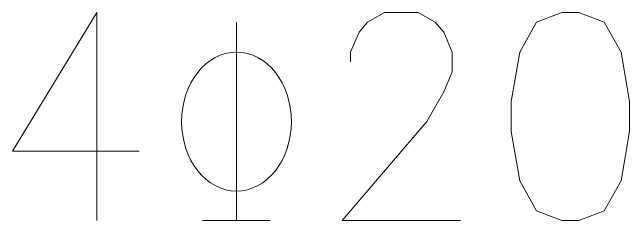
# Model space of a CAD drawing. Header units: millimetres. Extents: x 0 to 586, y 0 to 414.
# Drawn here: x 242.95 to 250.24, y 105.96 to 108.42 of the extents above; entities that cross this region are included whole.
import ezdxf

# ---------------------------------------------------------------- set-up
doc = ezdxf.new("R2010")
doc.units = ezdxf.units.MM

msp = doc.modelspace()

# ---------------------------------------------------------------- linework, layer by layer
at = {"color": 0, "lineweight": 0}
for points in [[(243.945833, 108.422722), (242.947472, 106.782306), (244.446778, 106.782306)], [(243.945833, 108.422722), (243.945833, 105.960333)], [(246.944444, 107.837111), (246.944444, 107.953528), (247.04675, 108.189889), (247.145528, 108.306306), (247.346611, 108.422722), (247.74525, 108.422722), (247.942806, 108.306306), (248.045111, 108.189889), (248.143889, 107.953528), (248.143889, 107.720694), (248.045111, 107.484333), (247.844028, 107.131556), (246.845667, 105.960333), (248.242667, 105.960333)], [(245.596833, 108.306306), (245.596833, 105.960333)], [(245.194667, 105.960333), (245.995472, 105.960333)]]:
    msp.add_lwpolyline(points, dxfattribs=at)
msp.add_lwpolyline([(249.442111, 108.422722), (249.14225, 108.306306), (248.944694, 107.953528), (248.842389, 107.367917), (248.842389, 107.015139), (248.944694, 106.429528), (249.14225, 106.07675), (249.442111, 105.960333), (249.643194, 105.960333), (249.943056, 106.07675), (250.144139, 106.429528), (250.242917, 107.015139), (250.242917, 107.367917), (250.144139, 107.953528), (249.943056, 108.306306), (249.643194, 108.422722)], close=True, dxfattribs=at)
msp.add_ellipse((245.596833, 107.131556), major_axis=(0, 0.821972), ratio=0.7897, start_param=0, end_param=6.283185, dxfattribs=at)

doc.saveas('drawing.dxf')
